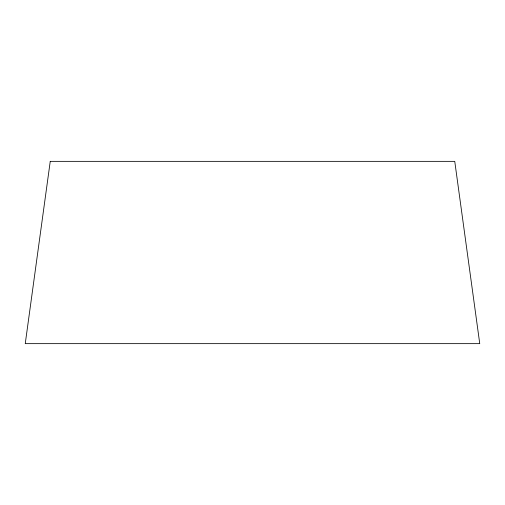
<?xml version="1.0" encoding="UTF-8"?>
<svg xmlns="http://www.w3.org/2000/svg" width="505" height="505" viewBox="0 0 505 505"><rect width="100%" height="100%" fill="white"/><g stroke="black" fill="none" stroke-linecap="round" stroke-linejoin="round"><path stroke-width="0.76" d="M50.247 161.354L25.25 343.646L479.75 343.646L454.752 161.354L50.247 161.354"/></g></svg>
